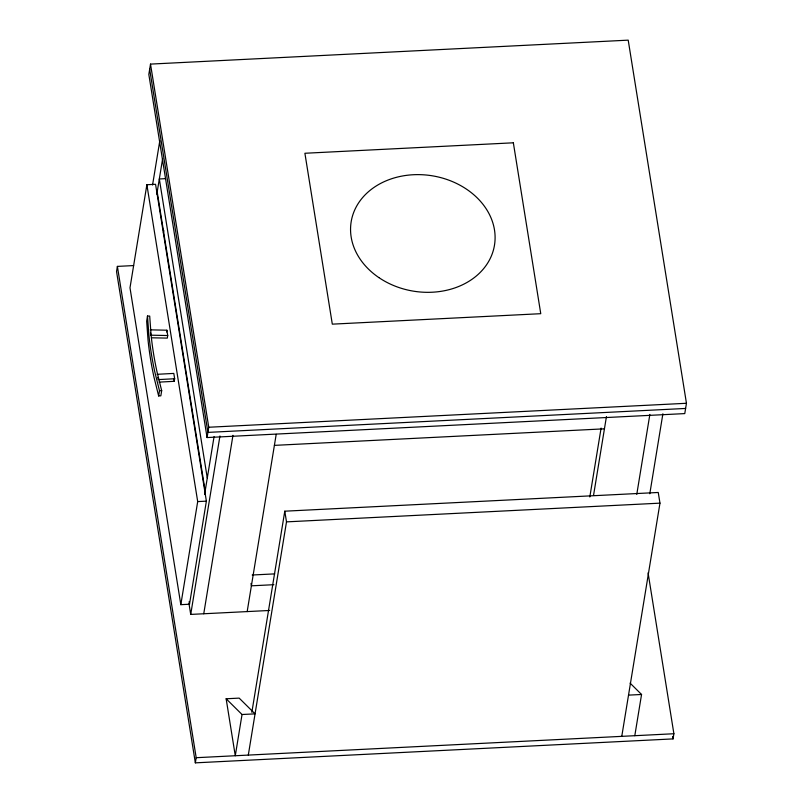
<?xml version="1.0" encoding="UTF-8"?>
<svg xmlns="http://www.w3.org/2000/svg" width="803" height="803" viewBox="0 0 803 803"><rect width="100%" height="100%" fill="white"/><g stroke="black" fill="none" stroke-linecap="round" stroke-linejoin="round"><path stroke-width="1.2" d="M133.649 265.572L117.389 266.395L116.545 271.544L195.35 762.85L673.044 738.901L673.888 733.741L648.081 572.86M150.512 64.099L148.826 74.408L207.074 437.555L684.768 413.595L686.455 403.287L628.207 40.15L150.512 64.099L208.76 427.246L207.074 437.555M146.879 184.73L129.996 287.805L180.826 604.669L189.508 604.227L206.381 501.152L155.561 184.299L146.879 184.73L197.699 501.584L180.826 604.669M152.56 185.001L159.817 140.696M156.826 194.185L162.668 158.502M147.501 316.021L146.658 321.17L148.023 339.92A486.237 391.372 9.3 0 0 154.025 377.35L158.643 395.939L160.841 395.829L161.684 390.67L157.067 372.13A484.018 389.585 9.3 0 1 151.064 334.791L149.699 316.081L147.501 316.021L148.866 334.771A486.237 391.372 9.3 0 0 154.869 372.19L159.496 390.78L158.643 395.939M163.41 232.91L163.812 230.451M166.592 331.93L166.873 330.214L150.281 329.842M166.873 330.214L167.727 335.534L167.305 338.113L151.556 337.792M159.024 382.128L174.231 381.315L174.652 378.745L173.799 373.415L157.057 374.308M204.594 494.477L214.07 436.631M269.678 610.461L190.723 614.415L219.942 435.979M203.751 613.763L232.97 435.326M195.35 762.85L196.193 757.701L117.389 266.395M247.173 611.585L276.202 434.333M242.034 714.509L235.279 755.733L226.145 698.771L239.174 698.118L255.063 713.857L242.034 714.509L226.145 698.771M251.851 712.321L284.784 511.19L658.249 492.47L659.966 503.15L621.773 736.361M248.308 755.081L286.5 521.87L284.784 511.19M589.814 496.977L601.096 428.069M593.547 495.361L606.446 416.556M636.769 494.407L649.868 414.418M649.798 493.755L662.897 413.766M634.802 735.699L641.557 694.475L630.084 683.112M174.652 378.745L158.271 379.608L157.789 377.49M165.237 178.667L159.325 178.969L207.284 478.016M159.496 390.78L161.684 390.67M208.76 427.246L686.455 403.287M685.611 408.446L207.917 432.395L149.669 69.259M274.395 445.374L604.438 428.822M197.699 501.584L206.381 501.152M286.5 521.87L659.966 503.15M252.182 575.008L274.686 573.884M273.903 584.694L251.399 585.819L251.018 583.44M628.528 695.127L641.557 694.475M196.193 757.701L673.888 733.741M167.727 335.534L150.773 335.182L150.573 333.044M672.643 736.421L673.044 738.901M157.197 191.907L205.166 490.964M173.89 379.187L174.231 381.315M189.106 601.758L189.508 604.227M189.006 603.736L190.723 614.415M513.348 142.804L304.899 153.263L332.312 324.151L540.76 313.692L513.348 142.804M378.825 277.557A72.601 58.438 9.3 0 0 494.477 245.216A72.601 58.438 9.3 0 0 395.176 177.664A72.601 58.438 9.3 0 0 378.825 277.557"/></g></svg>
